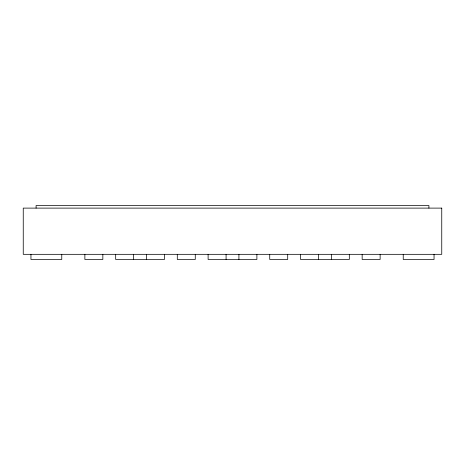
<?xml version="1.0" encoding="UTF-8"?>
<svg xmlns="http://www.w3.org/2000/svg" width="465" height="465" viewBox="0 0 465 465"><rect width="100%" height="100%" fill="white"/><g stroke="black" fill="none" stroke-linecap="round" stroke-linejoin="round"><path stroke-width="0.7" d="M434.048 254.326L434.048 259.458L403.236 259.458L403.236 254.326M428.91 208.111L428.91 205.542L36.09 205.542L36.09 208.111M380.132 254.326L380.132 259.458L362.159 259.458L362.159 254.326M349.32 254.326L349.32 259.458L300.541 259.458L300.541 254.326M331.347 254.326L331.347 259.458M318.513 254.326L318.513 259.458M287.701 254.326L287.701 259.458L269.729 259.458L269.729 254.326M256.889 254.326L256.889 259.458L208.111 259.458L208.111 254.326M238.917 254.326L238.917 259.458M226.083 254.326L226.083 259.458M195.271 254.326L195.271 259.458L177.299 259.458L177.299 254.326M164.459 254.326L164.459 259.458L115.68 259.458L115.68 254.326M146.487 254.326L146.487 259.458M133.653 254.326L133.653 259.458M102.841 254.326L102.841 259.458L84.868 259.458L84.868 254.326M61.764 254.326L61.764 259.458L30.952 259.458L30.952 254.326M441.75 208.111L23.25 208.111L23.25 254.326L441.75 254.326L441.75 208.111"/></g></svg>
